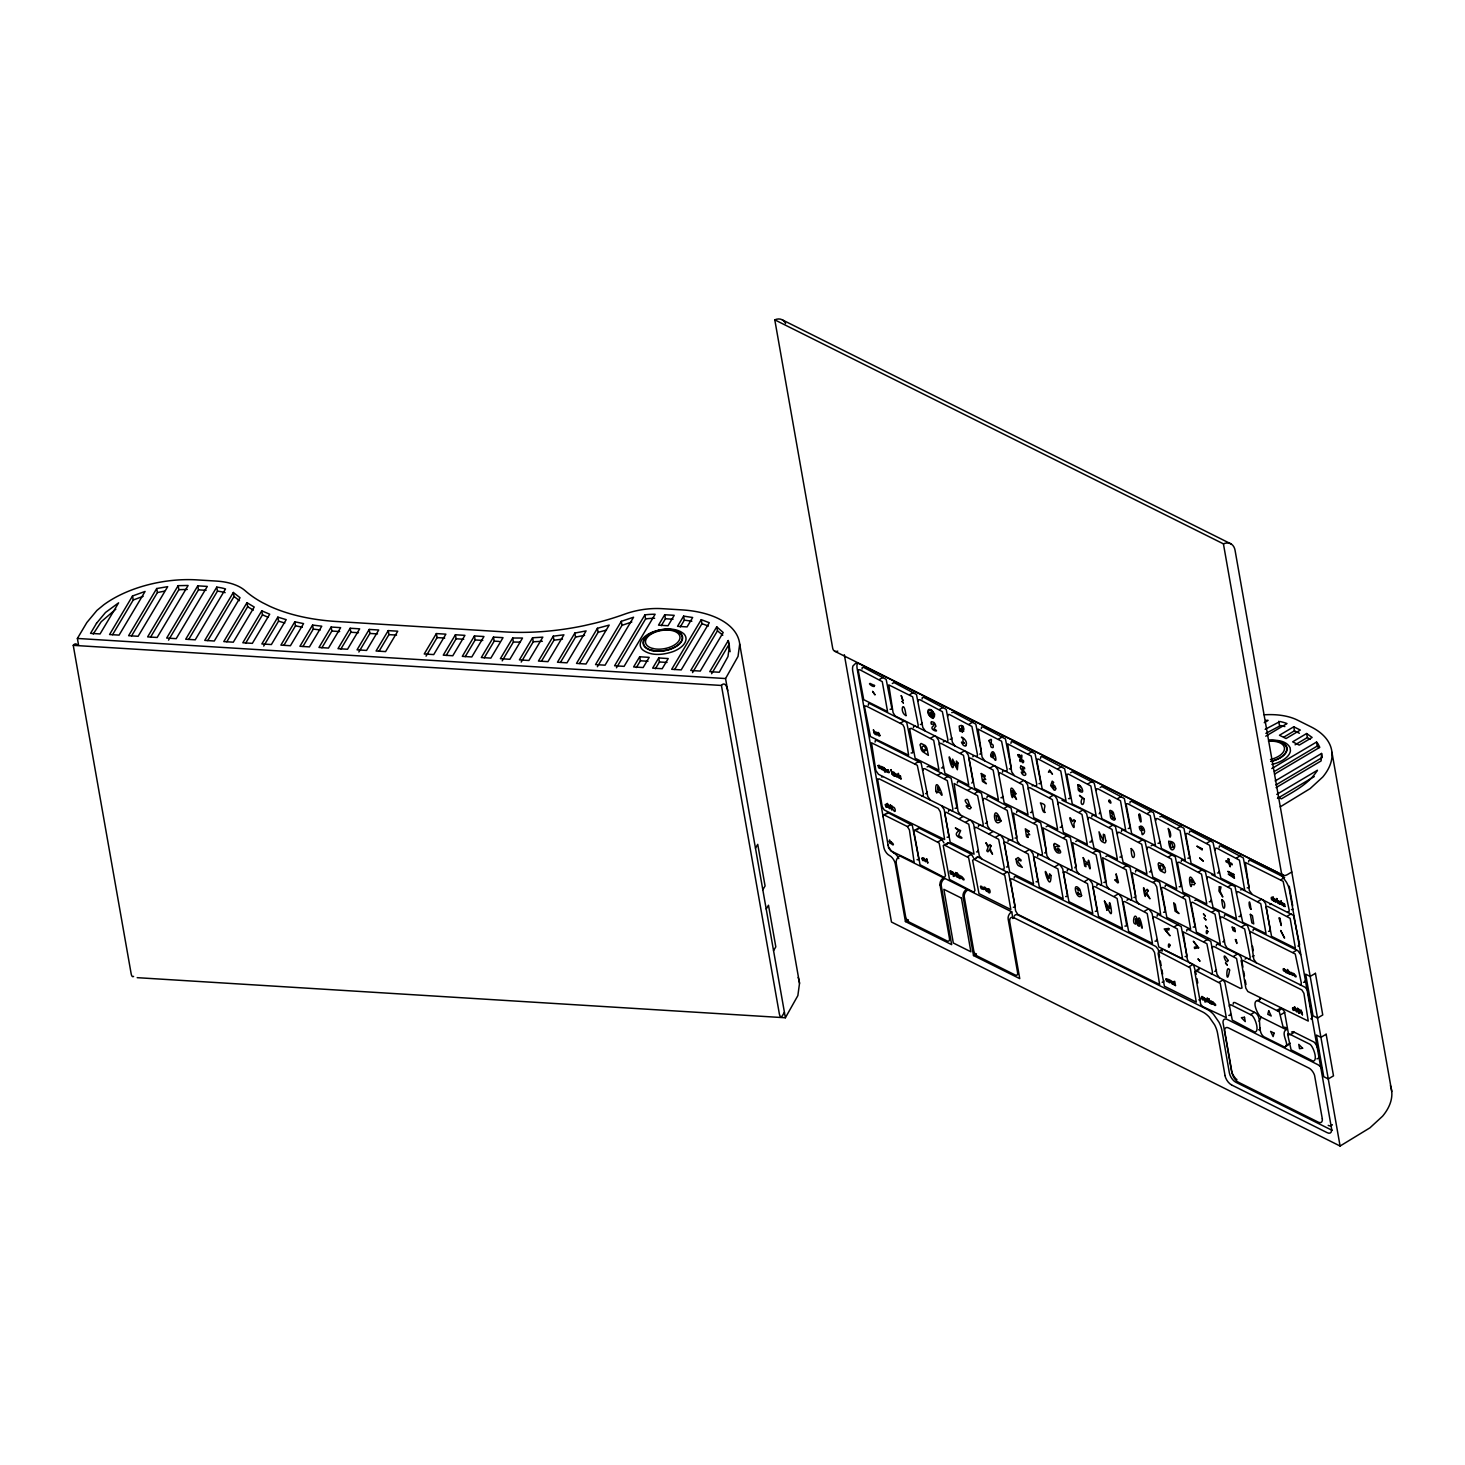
<?xml version="1.0" encoding="UTF-8"?>
<svg xmlns="http://www.w3.org/2000/svg" width="1465" height="1465" viewBox="0 0 1465 1465"><rect width="100%" height="100%" fill="white"/><g stroke="black" fill="none" stroke-linecap="round" stroke-linejoin="round"><path stroke-width="1.5" d="M729.442 645.717L727.977 656.558L719.278 672.252L709.756 671.666L728.252 640.553L730.119 651.705M78.579 645.186L77.389 638.447L86.856 622.533L96.928 610.429L103.832 604.752A87.46 46.221 -10 0 1 196.292 579.847L216.545 581.092A52.246 27.615 -10 0 1 233.173 584.15L235.535 585.029A52.246 27.615 -10 0 1 245.168 590.706A167.358 88.431 -10 0 0 262.51 602.664L269.359 606.089A167.358 88.431 -10 0 0 339.056 621.654L501.781 631.726A167.358 88.431 -10 0 0 584.389 625.592L594.68 623.229A167.358 88.431 -10 0 0 624.53 614.183A52.246 27.615 -10 0 1 640.022 610.044L643.227 609.513A52.246 27.615 -10 0 1 662.18 608.671L682.434 609.916A87.46 46.221 -10 0 1 739.697 644.087L738.03 656.412L725.56 678.551L785.386 1017.772L137.197 977.668M739.697 644.087L799.524 983.308L797.857 995.614L785.386 1017.772M892.295 683.514L894.016 682.562L916.486 694.502L922.822 727.446L925.422 731.181M886.838 813.771L888.01 812.635L912.329 825.418L918.665 858.087L918.372 859.68L916.998 859.699M943.204 741.986L944.925 741.034M972.815 756.782L973.529 755.647M976.477 857.996L977.649 856.86L1008.671 872.975L1015.007 905.645L1014.714 907.22L1013.341 907.256M1046.138 826.718L1047.86 825.766L1070.329 837.705L1075.896 866.035L1074.779 867.829M1070.549 772.733L1072.27 771.78L1094.227 783.061L1101.918 818.788L1125.761 830.71L1120.487 800.787L1098.018 788.848L1096.644 788.884L1096.351 790.459M1075.75 841.514L1077.471 840.544L1099.94 852.483L1105.507 880.813L1105.214 882.406L1103.841 882.424M1100.178 787.511L1101.881 786.558L1124.351 798.498L1129.918 826.828L1129.625 828.403L1128.27 828.439M1105.855 856.531L1107.558 855.578L1130.046 867.518L1135.595 895.847L1135.32 897.422L1133.947 897.459M1126.896 900.206L1128.599 899.254M1151.124 845.799L1152.827 844.847L1175.296 856.787L1180.863 885.116L1180.57 886.691L1179.215 886.728M1245.03 959.081L1246.733 958.128M1254.113 955.656L1252.41 956.608M935.641 726.237L933.992 728.764C942.251 733.544 926.869 729.771 933.773 725.596C934.359 721.384 930.843 726.841 931.044 722.556A3.443 1.703 59.3 0 1 931.557 721.641L933.846 722.373A3.168 1.557 59.3 0 1 934.981 723.802L935.457 724.882A3.168 1.557 59.3 0 1 935.714 726.384M261.759 610.832L242.824 642.769L252.346 643.355L269.707 614.201L261.759 610.832L262.473 614.842L245.754 643.025M711.624 673.735L728.947 644.563L728.252 640.553M93.229 634.015L101.195 621.746L115.808 609.165M132.528 595.98L109.564 634.528L119.086 635.114L145.09 591.439L132.528 595.98L133.242 599.991L112.567 634.693M156.7 588.527L128.609 635.7L138.131 636.286L167.688 586.659L156.7 588.527L157.414 592.538L131.649 635.792M178.144 585.67L147.635 636.89L157.158 637.476L188.124 585.469L178.144 585.67L178.858 589.681L150.602 637.11M197.775 585.835L166.68 638.062L176.203 638.648L207.298 586.421L197.775 585.835L198.489 589.846L168.53 640.132M216.747 587.135L185.707 639.234L195.23 639.82L225.518 588.948L224.438 588.619A41.807 22.085 -10 0 0 217.882 587.264L216.747 587.135L217.461 591.146L188.729 639.399M233.356 592.464L204.752 640.406L214.275 641.011L240.04 597.738L233.356 592.464L234.052 596.475L207.737 640.59M246.944 602.701L223.779 641.597L233.301 642.183L254.232 607.041L246.944 602.701L247.658 606.711L226.819 641.725M277.837 617.131L261.85 643.941L271.373 644.545L286.206 619.64L277.837 617.131L278.551 621.142L263.7 646.047M294.795 621.801L280.895 645.131L290.418 645.717L303.585 623.596L294.795 621.801L295.491 625.811L283.917 645.259M312.576 625.061L299.922 646.303L309.445 646.889L321.769 626.196L312.576 625.061L313.29 629.071L302.944 646.45M331.145 627.02L318.967 647.475L328.49 648.079L340.649 627.661L331.145 627.02L331.859 631.03L321.897 647.768M350.153 628.247L337.994 648.665L347.516 649.251L359.676 628.833L350.153 628.247L350.868 632.257L340.924 648.958M369.198 629.419L357.039 649.837L366.561 650.423L378.721 630.005L369.198 629.419L369.894 633.448L358.852 651.998M388.225 630.609L376.066 651.009L385.588 651.595L397.748 631.195L388.225 630.609L388.939 634.62L378.996 651.321M436.369 633.576L424.227 653.994L433.732 654.58L445.891 634.162L436.369 633.576L437.083 637.605L426.04 656.155M455.414 634.766L443.254 655.166L452.777 655.752L464.936 635.352L455.414 634.766L456.128 638.777L446.166 655.478M474.44 635.938L462.299 656.357L471.803 656.943L483.963 636.524L474.44 635.938L475.154 639.949L465.211 656.65M493.485 637.11L481.326 657.529L490.848 658.115L503.026 637.66L493.485 637.11L494.199 641.121L484.256 657.822M512.695 638.007L500.371 658.701L509.875 659.287L522.529 638.044L512.695 638.007L513.391 642.036L502.202 660.843M532.582 637.769L519.397 659.891L528.92 660.477L542.819 637.147L532.582 637.769L533.278 641.78L521.21 662.052M553.257 636.176L538.442 661.063L547.947 661.649L563.915 634.821L553.257 636.176L553.971 640.187L541.427 661.246M574.829 633.081L557.469 662.235L566.992 662.821L586.092 630.902L574.829 633.081L575.544 637.092L560.491 662.363M597.427 628.284L576.514 663.407L586.018 664.011L609.184 625.097L597.427 628.284L598.141 632.294L579.536 663.517M621.306 621.325L595.541 664.597L605.063 665.183L633.576 617.223L621.306 621.325L622.021 625.335L597.372 666.721M644.875 614.897L614.586 665.769L624.108 666.355L655.13 614.256L653.903 614.238A41.807 22.085 -10 0 0 646.266 614.714L644.875 614.897L645.589 618.908L616.454 667.82M639.674 656.778L633.613 666.941L643.135 667.546L649.196 657.364L639.674 656.778L640.388 660.788L636.341 667.582M664.725 614.732L658.518 625.152L668.022 625.738L674.23 615.318L664.725 614.732L665.421 618.743L661.283 625.683M658.719 657.95L652.658 668.132L662.18 668.718L668.223 658.554L658.719 657.95L659.415 661.979L655.386 668.754M683.624 616.124L677.544 626.324L687.067 626.91L692.67 617.497L683.624 616.124L684.338 620.135L680.273 626.928M701.259 619.658L671.684 669.304L681.207 669.89L709.298 622.717L701.259 619.658L701.955 623.687L674.669 669.505M716.733 626.819L690.729 670.476L700.252 671.08L723.197 632.514L716.733 626.819L717.447 630.829L692.56 672.6M755.482 848.162L757.735 844.353L765.078 885.959L762.807 889.768M766.213 909.051L768.484 905.242L775.809 946.848L773.557 950.657M784.416 1012.315L782.347 1015.776A6.354 2.234 -86.5 0 1 779.362 1013.926L721.439 685.455L73.25 645.351L131.172 973.822A6.354 2.234 -86.5 0 0 133.608 976.386M881.509 776.981L883.12 776.578M951.756 712.613L953.367 712.21L975.837 724.131L981.403 752.461L981.111 754.054L979.737 754.072M927.089 766.836L928.7 766.415L951.17 778.355L956.737 806.684L956.444 808.259L955.07 808.295M1032.147 785.826L1033.759 785.405M1159.859 816.738L1161.47 816.316L1183.94 828.256L1189.507 856.586L1189.214 858.16L1187.859 858.197M1181.541 859.9L1181.266 861.475M1194.799 900.352L1196.411 899.931L1218.88 911.871L1225.106 944.76L1227.139 948.13L1305.187 987.318L1307.604 990.322M1240.544 889.859L1242.155 889.438L1293.485 915.405L1299.565 944.376L1299.272 945.969L1297.917 945.987M1198.974 968.53L1198.681 970.123M1269.917 904.528L1271.528 904.106M1293.046 909.197L1291.434 909.619M1291.507 1032.056L1293.119 1031.635L1313.958 1042.036C1317.676 1044.875 1321.906 1058.719 1316.907 1058.847M987.392 889.31C989.846 886.105 991.787 896.232 987.813 891.764A2.051 1.007 59.3 0 1 987.337 890.72L987.209 890.024M1233.182 1004.148L1233.475 1002.573L1234.849 1002.536L1255.67 1012.938C1262.793 1018.468 1256.622 1031.159 1263.746 1036.671L1284.585 1047.072C1291.013 1045.955 1279.732 1033.429 1286.197 1029.657L1285.831 1027.569L1283.084 1027.002L1279.348 1011.857L1257.391 1000.558C1251.293 1001.474 1258.27 1015.831 1261.109 1017.131L1259.094 1021.306M1274.385 898.924C1277.205 899.125 1276.656 903.246 1275.575 902.165A1.959 0.971 59.3 0 1 1274.312 900.334L1274.184 899.62M879.403 679.504L883.267 677.196M909.728 694.648L913.592 692.341M900.444 723.142L904.308 720.853M939.468 709.481L943.332 707.192M930.806 738.104L934.67 735.815M969.024 724.296L972.943 721.97M914.911 763.759L918.775 761.47M960.582 753.138L964.501 750.812M937.765 775.168L941.629 772.879M998.691 739.056L1002.554 736.767M944.412 778.483L948.276 776.194M883.01 816.738L883.303 815.144L888.01 812.635M990.248 767.898L994.112 765.609M1028.302 753.852L1032.184 751.545M968.072 790.148L971.936 787.859M884.128 814.943L907.384 826.535L911.248 824.246M974.719 793.481L978.583 791.173M914.819 830.252L939.157 843.034L945.474 875.704L944.357 877.498L920.038 864.735L913.757 830.856L918.702 827.963L941.94 839.573L943.973 842.943M959.227 818.77L963.091 816.481M1019.86 782.695L1023.742 780.387M965.875 822.085L969.738 819.796M1057.876 768.814L1061.759 766.525M938.076 841.862L941.94 839.573M1004.331 808.259L1008.213 805.97M944.321 844.994L968.64 857.757L974.976 890.445L973.859 892.24L949.521 879.458L943.24 845.58L948.185 842.686L971.442 854.296L973.474 857.666M1049.471 797.473L1053.353 795.184M989.113 833.841L992.977 831.534M995.76 837.156L999.624 834.867M1087.982 783.848L1091.846 781.559M967.578 856.586L971.442 854.296M1033.942 823.055L1037.824 820.748M973.785 859.149L1004.789 875.264L1010.832 909.527L978.986 893.613L972.614 860.285L977.649 856.86M1079.101 812.269L1082.965 809.962L1086.627 813.606L1094.025 848.089L1117.355 859.351L1112.082 829.446L1089.612 817.507L1088.239 817.543L1087.946 819.118M1231.534 1084.924L1327.162 1132.665A8.442 4.157 59.3 0 0 1331.539 1128.508L1289.292 889.163A15.492 7.636 59.3 0 0 1286.49 882.296L1283.194 877.535A16.609 8.186 59.3 0 0 1276.748 872.151L860.065 664.103A14.87 7.325 59.3 0 0 855.652 663.334L852.978 665.934A13.771 6.794 59.3 0 0 852.758 671.208L883.871 847.612A7.142 3.516 59.3 0 0 889.53 855.56A7.142 3.516 59.3 0 1 895.243 863.636L905.425 921.54L908.355 919.8M1025.372 851.934L1029.254 849.645M1117.594 798.626L1121.457 796.337M1063.572 837.833L1067.436 835.544M1003.726 874.092L1007.59 871.803M1264.24 722.666L1268.104 720.359L1265.595 720.395M1265.156 729.35L1279.934 721.513A41.807 22.085 -10 0 1 1286.105 723.234L1287.003 723.582L1265.76 736.181M1265.87 733.361L1280.63 725.541A41.807 22.085 -10 0 1 1284.842 726.585M1109.188 827.285L1113.052 824.996M1055.001 866.731L1058.865 864.442M1147.333 813.478L1151.197 811.189M1293.76 726.787L1279.458 735.247L1286.05 738.543L1300.334 730.064L1293.76 726.787L1294.456 730.797L1299.4 733.269M1283.743 737.151L1294.456 730.797M1093.183 852.63L1097.047 850.323M1306.633 733.525L1292.643 741.839L1299.217 745.117L1312.146 737.463L1306.633 733.525L1307.348 737.554L1310.259 739.294M1295.097 744.806L1307.348 737.554M1138.799 842.082L1142.682 839.775M1271.803 768.557L1316.559 742.041L1318.042 743.872L1319.782 747.333L1274.66 774.069M1084.613 881.509L1088.477 879.22M1177.182 828.384L1181.046 826.095M1274.458 771.414L1317.273 746.051L1316.559 742.041M944.833 878.414L966.699 889.328A5.53 3.827 -63.5 0 0 963.054 896.507L973.511 955.546L976.441 953.807M1123.27 867.646L1127.153 865.357M1275.173 780.955L1321.558 753.468L1321.119 760.921L1276.07 787.621M1275.869 784.965L1322.254 757.478L1321.558 753.468M1168.539 856.915L1172.403 854.626M1276.748 794.396L1317.456 770.242C1309.142 783.683 1294.547 791.045 1281.399 798.846L1278.103 797.198M1277.462 798.425L1314.288 776.56M1114.224 896.305L1118.088 894.016M1206.794 843.181L1210.676 840.873M1152.9 882.443L1156.764 880.135M1280.282 806.83L1310.131 788.61L1322.767 776.999A87.46 46.221 -10 0 0 1311.486 727.098L1297.459 720.102A52.246 27.615 -10 0 0 1282.461 715.543L1279.586 715.14A52.246 27.615 -10 0 0 1264.149 714.81M1198.626 871.95L1202.509 869.661M1144.312 911.322L1148.194 909.033M1236.533 858.014L1240.397 855.725M1182.511 897.221L1186.375 894.932M1228.256 886.728L1232.12 884.439M1174.399 926.759L1178.318 924.433M1212.123 912.017L1215.987 909.71M1291.782 872.005L1287.021 874.825A6.354 4.395 -63.5 0 1 1281.326 872.316L1223.422 543.863L774.784 319.846L832.706 648.317A6.354 4.395 -63.5 0 0 837.76 651.138M1159.236 951.756L1190.258 967.871L1196.301 1002.115L1164.437 986.22L1158.119 953.532C1157.973 951.06 1164.492 947.196 1161.983 951.243M1280.758 879.806L1284.64 877.517L1250.249 860.34L1248.876 860.376L1248.583 861.951M1257.867 901.524L1261.731 899.217M1204.01 941.537L1207.929 939.212M1241.734 926.796L1245.616 924.507M1189.177 966.699L1193.041 964.391L1165.115 950.455M1195.934 970.617L1220.253 983.4L1226.297 1017.644L1202.783 1006.62L1200.714 1004.367L1194.762 971.753L1199.341 968.328M1287.241 916.193L1291.104 913.885M1233.64 956.334L1237.54 954.008M1219.191 982.228L1223.055 979.92L1224.905 982.575L1232.285 1020.098L1254.773 1032.038C1259.754 1031.909 1255.523 1018.083 1251.806 1015.245L1230.966 1004.844L1229.593 1004.862L1229.318 1006.455M1292.862 952.47L1296.745 950.181M1257.391 1000.558C1262.043 999.661 1260.394 996.072 1259.589 999.881M1250.561 1014.622L1254.425 1012.315M1276.967 1010.337L1280.831 1008.048M1278.213 1010.96L1282.095 1008.671L1284.494 1011.674L1288.742 1035.407M1280.813 1014.696L1284.695 1012.407M1290.5 1034.565L1294.364 1032.257M1286.252 1045.461L1290.116 1043.172M1284.585 1047.072L1288.449 1044.783M844.334 654.708L891.471 922.034L1340.09 1146.033L1369.94 1127.83L1382.575 1116.202A87.46 46.221 -10 0 0 1390.413 1085.638M1062.015 800.22L1081.005 808.991M133.242 599.991L143.149 596.328M631.836 621.984L622.021 625.335M598.141 632.294L606.437 630.096M157.414 592.538L164.373 591.182M584.59 635.352L575.544 637.092M645.589 618.908L646.962 618.743A41.807 22.085 -10 0 1 654.617 618.267M553.971 640.187L562.505 639.106M533.278 641.78L542.38 641.267M178.858 589.681L187.264 589.443M971.844 783.097L972.961 781.303L968.347 755.189L965.746 751.435M1099.189 813.844L1100.307 812.049M918.702 827.963L917.566 829.758M948.185 842.686L947.068 844.481M1181.907 859.699L1205.402 871.803L1213.093 907.549L1236.423 918.793L1231.149 888.889L1208.662 876.949L1207.288 876.986L1206.995 878.561M1211.537 874.495L1235.013 886.6L1242.705 922.327L1266.035 933.59L1260.761 903.685L1238.273 891.745L1236.918 891.764L1236.625 893.357M1269.258 740.264C1276.564 739.935 1286.178 740.393 1290.097 747.663L1290.445 750.849A23.165 12.251 -10 0 1 1271.895 764.437M513.391 642.036L520.386 642.128M198.489 589.846L206.107 590.322M665.421 618.743L673.039 619.219M339.66 631.562L331.859 631.03M350.868 632.257L358.486 632.733M369.894 633.448L377.512 633.906M388.939 634.62L396.557 635.096M437.083 637.605L444.701 638.062M456.128 638.777L463.727 639.253M475.154 639.949L482.772 640.425M494.199 641.121L499.254 641.45M640.388 660.788L647.988 661.264M659.415 661.979L667.033 662.436M77.389 638.447L725.56 678.551M684.338 620.135L691.865 621.215M320.267 629.968L313.29 629.071M217.461 591.146L218.596 591.274A41.807 22.085 -10 0 1 225.152 592.647M302.321 627.221L295.491 625.811M701.955 623.687L708.382 626.031M278.551 621.142L284.814 623.028M890.061 709.298L891.434 709.261L891.727 707.687L886.16 679.357L863.672 667.417L862.317 667.454L862.024 669.029M920.386 724.443L921.76 724.406L922.053 722.831M915.094 726.036L913.721 726.072L913.428 727.647M916.522 726.732L917.896 726.713L918.189 725.138L912.622 696.791L888.779 684.888L893.082 712.594L895.115 715.964L1055.166 796.173L1057.199 799.542L1063.407 832.431L1087.268 844.334L1081.994 814.412L1059.506 802.49L1058.133 802.509L1057.858 804.084M950.126 739.294L951.499 739.257L951.792 737.682M946.262 741.583L947.635 741.546L947.928 739.971L942.361 711.642L919.874 699.702L918.5 699.739L918.225 701.314M975.837 756.398L977.192 756.361L977.485 754.786L971.918 726.457L949.448 714.517L948.075 714.554L947.782 716.129M1009.367 768.869L1010.722 768.832L1011.015 767.257L1005.448 738.928L982.978 726.988L981.605 727.025L981.312 728.599M1004.148 770.608L1002.774 770.645L1002.481 772.22M1005.484 771.158L1006.858 771.121L1007.151 769.546L1001.584 741.217L978.107 729.112L982.063 757.02L984.663 760.756M1038.978 783.647L1040.351 783.629L1040.644 782.035L1035.077 753.706L1012.59 741.766L1011.216 741.803L1010.942 743.378M1035.114 785.954L1036.469 785.918L1036.762 784.343L1031.195 756.013L1007.719 743.89L1011.674 771.799L1014.274 775.553M1068.553 798.626L1069.926 798.59L1070.219 797.015L1064.652 768.686L1042.164 756.746L1040.809 756.782L1040.516 758.357M911.12 752.955L912.475 752.918L912.768 751.344L906.688 722.373L869.917 703.676L868.544 703.713L868.269 705.288M941.482 767.916L942.837 767.88L943.13 766.305M1157.991 843.291L1159.364 843.254L1159.657 841.679M1000.925 797.711L1002.28 797.674L1002.573 796.099M1217.47 872.975L1218.843 872.957L1219.136 871.364M1030.536 812.489L1031.909 812.471L1032.184 810.878M1247.209 887.827L1248.565 887.79L1248.858 886.215L1243.291 857.886L1220.821 845.946L1219.448 845.983L1219.155 847.557M1060.147 827.285L1061.521 827.249L1061.814 825.674M1089.759 842.064L1091.132 842.027L1091.425 840.452M1287.57 911.908L1288.925 911.871L1289.218 910.296L1283.139 881.326L1245.378 862.464L1249.315 890.372L1251.916 894.108M1119.864 857.098L1121.219 857.062L1121.512 855.487M925.587 793.572L926.942 793.536L927.235 791.961M1149.476 871.876L1150.849 871.84L1151.124 870.265M921.705 795.861L923.078 795.825L923.371 794.25L917.291 765.279L871.51 742.792L875.832 770.517L878.432 774.253L1160.683 914.709L1156.746 886.801L1154.713 883.432L1131.932 872.682L1136.254 900.389L1138.854 904.143M950.162 810.017L948.789 810.053L948.496 811.628M951.206 810.585L952.58 810.548L952.873 808.973L947.306 780.644L924.818 768.704L923.463 768.74L923.17 770.315M985.396 823.275L986.751 823.257L987.044 821.664M1209.303 901.744L1210.676 901.726L1210.969 900.133M980.048 825.088L978.675 825.106L978.382 826.7M981.513 825.582L982.887 825.546L983.18 823.971L977.613 795.642L954.136 783.519L958.073 811.427L960.692 815.181M1015.007 838.072L1016.38 838.035L1016.655 836.46L1011.106 808.131L988.619 796.191L987.245 796.228L986.952 797.802M1238.914 916.541L1240.287 916.504L1240.58 914.929M1009.66 839.866L1008.286 839.903L1008.012 841.478M1011.125 840.361L1012.498 840.324L1012.791 838.749L1007.224 810.42L984.755 798.48L983.381 798.517L983.088 800.091M1044.618 852.85L1045.992 852.831L1046.285 851.238L1040.718 822.909L1018.23 810.969L1016.875 811.006L1016.582 812.581M1268.525 931.319L1269.899 931.301L1270.192 929.707L1265.577 903.594L1262.976 899.84M1039.271 854.663L1037.916 854.681L1037.623 856.274M1040.754 855.157L1042.109 855.12L1042.402 853.546L1036.835 825.216L1013.359 813.093L1017.314 841.002L1019.915 844.756M1068.901 869.441L1067.527 869.478L1067.234 871.052M1070.366 869.935L1071.739 869.899L1072.032 868.324L1066.465 839.994L1042.97 827.89L1046.926 855.798L1049.526 859.534M1098.512 884.237L1097.139 884.256L1096.846 885.849M1099.977 884.732L1101.35 884.695L1101.643 883.12L1096.076 854.791L1072.6 842.668L1076.537 870.576L1079.156 874.33M1130.064 899.748L1131.438 899.711L1131.731 898.137L1126.164 869.807L1102.687 857.703L1106.643 885.611L1109.243 889.347M947.104 837.229L948.478 837.211L948.771 835.618L944.156 809.504L941.555 805.75M1163.558 912.237L1164.931 912.219L1165.224 910.626L1159.657 882.296L1137.17 870.356L1135.814 870.393L1135.522 871.968M976.551 851.898L977.906 851.861L978.199 850.286M1193.169 927.034L1194.543 926.997L1194.836 925.422L1189.269 897.093L1166.799 885.153L1165.426 885.19L1165.133 886.764M1006.437 866.969L1007.792 866.932L1008.085 865.357L1003.488 839.225L1000.888 835.49M1222.799 941.812L1224.154 941.794L1224.447 940.2M1002.554 869.258L1003.928 869.221L1004.221 867.646L998.654 839.317L976.184 827.377L974.811 827.414L974.518 828.989M1036.048 881.747L1037.421 881.71L1037.714 880.135L1033.1 854.003L1030.499 850.268M1248.528 958.897L1249.901 958.861L1250.194 957.286L1244.627 928.957L1222.158 917.017L1220.784 917.053L1220.492 918.628M1065.659 896.543L1067.033 896.507L1067.326 894.932L1062.711 868.8L1060.111 865.064M1303.539 982.283L1304.912 982.246L1305.205 980.671M1095.271 911.322L1096.644 911.285L1096.937 909.71L1092.322 883.578L1089.722 879.842M1299.675 984.572L1301.03 984.535L1301.323 982.96L1295.243 953.99L1249.828 931.301L1253.784 959.227L1256.384 962.963M1124.9 926.1L1126.255 926.081L1126.548 924.507L1121.952 898.375L1119.352 894.639M1154.988 941.134L1156.361 941.098L1156.654 939.523M1185.112 956.535L1186.485 956.499L1186.778 954.924L1181.211 926.594L1158.723 914.654L1157.368 914.691L1157.075 916.266M1214.723 971.313L1216.097 971.295L1216.389 969.702M1210.823 973.639L1212.178 973.602L1212.471 972.027L1206.904 943.698L1183.061 931.795L1187.382 959.502L1188.848 962.34L1240.434 988.417L1242.045 988.014L1236.533 958.476L1214.046 946.555L1212.672 946.573L1212.379 948.166M1310.736 1018.798L1312.109 1018.761L1312.402 1017.186M1162.13 982.264L1163.503 982.228L1163.796 980.653M1198.791 999.863L1200.165 999.826L1200.458 998.251M1228.805 1015.392L1230.179 1015.355L1230.472 1013.78M1258.636 1029.749L1260.01 1029.712L1260.303 1028.137M262.473 614.842L268.315 617.333M782.273 319.846L1230.911 543.845M834.757 651.247L1283.395 875.264M1261.109 1017.131L1286.197 1029.657M1014.018 917.768L1202.802 1012.022A19.118 9.431 59.3 0 1 1209.211 1017.076L1214.613 1024.822A17.708 8.735 59.3 0 1 1217.562 1033.21L1225.033 1075.566M1331.557 1130.064L1235.947 1082.305A8.131 4.01 59.3 0 1 1229.373 1072.929L1221.957 1030.609A17.708 8.735 59.3 0 0 1219.008 1022.222L1213.606 1014.458A19.118 9.431 59.3 0 0 1207.215 1009.422L1018.413 915.167A8.369 4.12 59.3 0 0 1014.256 916.211M905.425 921.54L951.646 944.632L941.244 885.574A5.53 3.827 -63.5 0 1 944.833 878.469M973.511 955.546L1019.75 978.62L1009.751 921.906A8.369 4.12 59.3 0 1 1014.036 917.841M253.317 610.118L247.658 606.711M717.447 630.829L722.813 635.187M893.998 772.458L893.394 772.165A2.051 1.007 59.3 0 0 892.771 772.293L893.247 774.985M894.053 775.846L894.639 776.157A2.033 1.007 59.3 0 0 895.28 776.01L894.804 773.3M1202.692 996.804L1202.142 996.53A1.868 0.934 59.3 0 0 1201.575 996.658L1201.996 999.13A1.868 0.916 59.3 0 0 1202.747 999.917L1203.974 999.881L1203.424 997.592M951.078 871.162L950.529 870.906A1.868 0.934 59.3 0 0 949.943 871.016L950.382 873.506A1.868 0.916 59.3 0 0 951.133 874.294L952.36 874.257L951.811 871.95M923.737 859.222C918.976 854.663 925.093 864.973 922.401 858.508C924.836 855.578 925.404 864.387 923.774 859.222M889.292 841.569C889.2 835.691 891.8 848.235 889.328 841.588M1024.987 781.01L1027.588 784.746L1033.796 817.635L1057.638 829.538L1052.364 799.634L1029.895 787.694L1028.522 787.731L1028.229 789.305M995.358 766.232L997.976 769.967L1004.184 802.857L1028.027 814.76L1022.753 784.837L1000.284 772.916L998.91 772.934L998.617 774.527M954.997 745.996L952.397 742.261L946.225 709.353L923.756 697.413L922.382 697.45L922.089 699.025M935.934 736.437L938.534 740.173L944.907 773.3L968.75 785.203L963.476 755.299L941.006 743.359L939.633 743.396L939.34 744.971M1149.439 909.655L1152.039 913.391L1158.723 946.921L1182.566 958.824L1177.292 928.92L1154.823 916.98L1153.449 916.998L1153.156 918.592M990.303 829.959L987.703 826.223L981.477 793.334L959.007 781.413L957.634 781.431L957.341 783.006M1219.594 978.016L1216.994 974.28L1210.823 941.372L1188.353 929.433L1186.98 929.469L1186.687 931.044M970.984 820.418L973.602 824.154L979.316 855.835L981.733 858.856M930.367 800.183L927.766 796.447L921.155 762.972L876.748 740.484L875.374 740.503L875.081 742.077M234.052 596.475L239.473 600.705M907.384 826.535L909.417 829.923L914.142 862.171L890.995 850.945L888.577 847.924L857.153 668.589A13.771 6.794 59.3 0 1 857.373 663.334M1163.192 864.735L1159.071 862.684A5.219 2.582 59.3 0 0 1158.174 864.167L1158.87 868.086A5.182 2.564 59.3 0 0 1160.5 870.833L1164.62 872.884A5.201 2.564 59.3 0 0 1165.517 871.4L1164.822 867.5M1317.273 746.051L1318.756 747.882M1193.609 964.922L1196.227 974.298M1322.126 1068.864L1321.448 1067.93A8.772 4.322 59.3 0 0 1317.603 1064.542L1227.524 1019.567A8.863 4.377 59.3 0 0 1224.227 1019.384L1223.788 1019.768A8.351 4.12 59.3 0 0 1223 1022.497L1231.314 1070.054A8.698 4.285 59.3 0 0 1233.915 1076.244M1300.59 954.539L1297.99 950.803L1254.699 929.195L1253.344 929.213L1253.051 930.806M1322.291 1118.784L1314.599 1075.511A7.362 3.626 59.3 0 0 1312.86 1071.867A7.765 3.827 59.3 0 0 1308.849 1068.04L1228.659 1027.991A7.691 3.791 59.3 0 0 1224.612 1030.573L1232.047 1072.929A7.984 3.937 59.3 0 0 1238.456 1082.25L1318.28 1122.153A7.765 3.827 59.3 0 0 1322.346 1118.802M1331.941 752.296L1391.75 1091.517M1278.725 721.293L1279.439 725.322M1340.09 1146.033L1235.05 550.254A14.522 10.035 -63.5 0 0 1223.422 543.863M1289.255 886.233L1292.716 905.828M1308.172 993.233L1312.017 1015.007M1250.231 933.223L1247.429 925.495L1226.022 914.728L1224.648 914.764L1224.355 916.339M1252.538 946.28L1253.307 950.639M1242.943 967.083L1241.203 957.634L1239.353 954.997L1217.964 944.229L1216.591 944.266L1216.298 945.841M1243.693 971.423L1244.463 975.782M1245.232 980.14L1246.001 984.498M1196.997 978.657L1197.766 983.015M1159.566 956.718L1158.229 949.448L1155.812 946.445L1015.794 876.546L1014.439 876.564L1014.146 878.139M1160.335 961.058L1161.104 965.417M1161.873 969.775L1162.642 974.133M1012.919 918.537L1011.729 911.816L967.889 889.933A5.53 3.827 -63.5 0 0 964.245 897.111M1017.589 972.522L1008.14 918.976A5.53 3.827 -63.5 0 1 1011.747 911.871M964.3 897.074L973.731 950.639A4.706 2.326 59.3 0 0 977.521 956.151L1015.117 974.957A4.835 2.381 59.3 0 0 1017.626 972.54M940.054 884.97L949.485 938.534A4.743 2.344 59.3 0 1 947.068 940.933L909.545 922.236A4.871 2.399 59.3 0 1 905.608 916.632L896.195 863.086M1215.291 849.846L1215.584 848.272L1216.957 848.235L1239.427 860.175L1244.701 890.097L1220.858 878.176L1213.038 842.393L1191.082 831.094L1189.708 831.131L1189.434 832.706M1155.94 820.217L1156.233 818.642L1157.606 818.605L1180.076 830.545L1185.35 860.449L1161.507 848.546L1153.578 812.709L1131.621 801.41L1130.248 801.447L1129.955 803.021M1147.296 848.748L1147.589 847.173L1148.963 847.136L1171.432 859.076L1176.706 888.98L1152.863 877.077L1145.044 841.295L1123.087 829.996L1121.714 830.032L1121.421 831.607M1117.557 833.896L1117.85 832.321L1119.223 832.303L1141.693 844.225L1146.967 874.147L1123.124 862.244L1115.433 826.498L1093.476 815.218L1092.103 815.236L1091.81 816.829M798.15 977.448A87.46 46.221 -10 0 1 799.524 983.308M721.439 685.455A14.522 5.109 -86.5 0 1 727.684 690.564M73.25 645.351A14.522 5.109 -86.5 0 1 77.462 644.985M1231.534 1084.851A8.131 4.01 59.3 0 1 1224.978 1075.548M1332.271 1130.302A8.442 4.157 59.3 0 1 1331.557 1129.991M1328.206 1125.358A8.991 4.432 59.3 0 0 1331.52 1125.578L1331.96 1125.193A8.442 4.157 59.3 0 0 1332.326 1124.68M893.925 852.941A7.142 3.516 59.3 0 1 889.035 847.393M888.413 845.781A7.142 3.516 59.3 0 1 888.211 844.994M893.943 853.069A7.142 3.516 59.3 0 1 898.832 858.618M1236.936 1079.559A9.248 4.56 59.3 0 1 1236.149 1078.863M1235.361 1078.075A9.248 4.56 59.3 0 1 1234.61 1077.196M1268.782 740.594A19.997 10.566 -10 0 1 1287.076 748.322A19.997 10.566 -10 0 1 1271.052 761.452M1268.745 740.796A19.594 10.365 -10 0 1 1286.691 748.377A19.594 10.365 -10 0 1 1270.979 761.251M939.999 884.988A5.53 3.827 -63.5 0 1 943.643 877.883L899.803 855.926A5.53 3.827 -63.5 0 0 896.159 863.105M1268.47 741.272A17.433 9.211 -10 0 1 1284.439 748.011A17.433 9.211 -10 0 1 1270.448 759.474M1274.22 899.766A1.959 0.971 59.3 0 1 1274.403 899.071M893.851 772.385A2.051 1.007 59.3 0 1 894.676 773.245M894.199 775.919A2.033 1.007 59.3 0 1 893.394 775.077M1202.619 997.042A1.868 0.916 59.3 0 1 1203.369 997.83M987.227 890.152A2.051 1.007 59.3 0 1 987.41 889.438M951.005 871.4A1.868 0.916 59.3 0 1 951.756 872.188M1162.88 864.588A5.219 2.582 59.3 0 1 1164.528 867.335M774.784 319.846A14.522 10.035 -63.5 0 1 785.588 323.545M1219.301 886.764L1218.935 891.013L1222.799 897.001L1220.107 891.086L1221.023 886.948L1219.301 886.764M1250.982 909.326C1247.96 907.146 1249.114 893.851 1250.982 909.326M955.455 828L958.879 830.93C949.54 836.625 969.445 841.258 958.55 835.526L960.637 830.6L955.455 828M1138.928 814.687L1138.983 816.316A12.159 5.988 59.3 0 0 1139.605 819.228C1142.663 828.879 1140.191 809.834 1138.928 814.687M1116.77 879.989L1114.7 879.842L1117.703 882.864A2.564 1.264 59.3 0 0 1118.436 882.333L1116.129 873.818L1116.77 879.989M1250.341 914.361L1251.842 922.877L1253.729 923.902L1252.41 915.662L1250.341 914.361M1135.833 923.737C1130.962 925.587 1135.137 905.773 1138.213 923.737C1138.159 903.685 1146.271 943.973 1139.495 920.807L1139.257 926.319L1137.719 925.386L1135.467 918.793L1135.833 923.737M1020.867 766.048C1018.193 769.455 1026.764 772.348 1022.9 772.934C1019.2 769.143 1022.826 777.146 1025.39 775.113A3.681 1.813 59.3 0 0 1025.793 773.776L1022.46 768.96L1022.387 767.953L1024.676 768.887L1024.438 767.532L1020.867 766.048M1105.8 840.818L1105.672 842.155A4.047 1.996 59.3 0 1 1104.573 842.906L1101.955 841.606A4.029 1.996 59.3 0 1 1100.361 839.5L1099.006 831.79L1103.292 840.672L1103.365 834.226L1104.61 834.849L1105.8 840.818M926.521 860.211C925.862 865.082 923.994 857.062 926.521 860.211M1284.567 969.354C1283.963 974.5 1281.765 966.168 1284.567 969.354M1293.265 973.694C1292.679 978.84 1290.464 970.508 1293.265 973.694M886.655 806.592C882.296 802.875 888.962 804.963 885.959 804.926C890.427 809.193 883.395 806.025 886.453 806.684M888.486 772.037C884.054 768.228 890.848 770.37 887.79 770.334C892.35 774.71 885.153 771.451 888.284 772.128M1293.87 1009.916C1289.841 1006.492 1295.756 1008.085 1293.339 1008.158C1297.184 1012.297 1290.921 1009.458 1293.668 1010.008M991.073 845.854L989.974 848.381L992.519 854.223L989.296 849.608L987.941 851.824L986.769 850.872L988.051 847.448L985.872 842.686L988.728 846.239L989.992 844.536L991.073 845.854M1075.164 820.894L1073.827 823.916C1076.171 837.467 1064.817 807.38 1072.673 821.59L1073.882 819.613L1075.164 820.894M932.875 712.979C933.315 721.348 935.549 709.408 929.726 710.25A4.871 2.399 59.3 0 0 928.902 710.653A4.322 2.124 59.3 0 0 928.517 712.356L928.755 713.565A3.406 1.685 59.3 0 0 929.781 715.598C937.856 719.846 930.476 719.278 928.096 713.437A5.439 2.674 59.3 0 1 927.803 711.056L928.389 709.774A5.659 2.802 59.3 0 1 929.286 709.39L930.074 709.481A7.581 3.736 59.3 0 1 931.63 710.195L934.633 714.096L934.322 717.026A3.113 1.538 59.3 0 1 933.187 716.953C929.579 716.696 928.535 709.463 932.875 712.979M1001.034 820.949C992.299 830.527 992.318 798.736 1001.034 820.949M1227.963 960.289L1227.871 961.04A3.131 1.538 59.3 0 1 1227.267 961.626C1224.813 962.505 1221.462 949.503 1227.963 960.289M932.033 713.785C931.429 718.802 929.341 709.664 932.033 713.785M957.982 763.045L957.359 769.748L953.642 762.148C953.605 781.742 944.614 740.521 952.213 764.822L952.598 759.108L956.425 766.928L956.444 761.049L957.982 763.045M1291.471 974.426L1289.658 974.152L1288.98 971.295L1290.555 974.097L1290.885 972.156L1291.471 974.426M920.258 744.934L920.954 748.835A5.182 2.564 59.3 0 0 922.584 751.582L928.389 755.372L926.906 748.249A5.237 2.582 59.3 0 0 925.257 745.502L921.155 743.451A5.219 2.582 59.3 0 0 920.258 744.934M1053.756 844.847L1054.434 848.711A5.256 2.582 59.3 0 0 1055.423 850.579A4.835 2.381 59.3 0 0 1057.382 852.703C1066.209 855.285 1053.72 842.613 1058.975 851.092A1.978 0.971 59.3 0 1 1058.463 851.421C1047.475 841.551 1068.479 850.652 1054.653 843.401A4.963 2.454 59.3 0 0 1053.756 844.847M1015.886 793.829L1014.549 794.946L1016.527 799.451L1012.809 794.25C1013.359 807.526 1006.199 775.791 1015.886 793.829M874.843 732.225C876.656 739.074 878.615 730.669 874.843 732.225M1148.359 890.647L1146.747 892.899L1149.97 898.814L1145.392 892.991C1146.124 905.773 1141.07 877.901 1145.136 891.544L1147.095 889.292L1148.359 890.647M1016.014 859.039L1016.673 862.867A5.091 2.509 59.3 0 0 1018.285 865.577L1022.35 867.39L1017.882 861.75L1018.193 859.772L1020.904 860.981L1021.087 860.047L1018.065 857.556L1016.014 859.039M1194.854 883.413L1194.195 884.86L1191.686 884.018C1191.063 895.28 1185.643 864.478 1194.854 883.413M878.139 765.536L878.396 767.037A2.033 1.007 59.3 0 0 879.037 768.1C880.941 770.077 880.245 763.906 878.139 765.536M895.646 774.271L895.921 775.791A2.033 1.007 59.3 0 0 896.562 776.853C898.521 778.794 897.752 772.678 895.646 774.271M961.168 878.084L959.85 878.634A1.868 0.916 59.3 0 1 959.117 877.846L958.678 875.374A1.868 0.934 59.3 0 1 959.264 875.246L959.795 875.521A1.85 0.916 59.3 0 1 960.546 876.308L961.168 878.084M980.561 886.398L980.799 887.79A1.886 0.934 59.3 0 0 981.385 888.779C983.143 890.537 982.63 885.006 980.561 886.398M1166.012 979.005L1166.25 980.396A1.886 0.934 59.3 0 0 1166.854 981.385C1168.649 983.253 1167.953 977.485 1166.012 979.005M1212.782 1003.708L1211.463 1004.276A1.868 0.916 59.3 0 1 1210.731 1003.488L1210.291 1001.016A1.868 0.934 59.3 0 1 1210.877 1000.888L1211.409 1001.163A1.85 0.916 59.3 0 1 1212.159 1001.932L1212.782 1003.708M879.989 735.613C876.162 737.133 877.407 727.739 879.989 735.613M988.875 740.612C992.006 745.795 989.553 747.351 992.647 747.663A2.875 1.428 59.3 0 0 993.252 747.187L993.233 745.703A2.088 1.026 59.3 0 0 992.721 744.623C988.948 743.762 994.149 736.529 988.875 740.612M935.805 791.082L936.794 793.041L937.508 791.704L940.182 793.041C946.482 803.717 934.633 771.615 935.805 791.082M1169.546 835.178L1170.096 837.193L1170.663 835.892A11.775 5.805 59.3 0 0 1170.59 834.263A12.141 5.988 59.3 0 0 1169.986 831.369L1168.228 828.421L1169.546 835.178M925.77 750.172L924.397 749.824L924.708 751.49A2.729 1.337 59.3 0 1 923.683 750.831C919.031 745.85 925.715 743.634 925.77 750.172M1172.971 847.008C1168.649 850.982 1170.389 834.849 1172.971 847.008M900.462 776.065L901.067 779.233L899.235 776.853C899.052 782.383 897.111 767.385 899.107 776.139L900.462 776.065M1017.9 754.695C1019.091 760.958 1022.039 753.706 1017.9 754.695M1021.545 760.207C1022.771 766.506 1025.628 759.163 1021.545 760.207M1051.009 875.521C1050.808 897.093 1039.857 855.633 1048.867 878.707L1049.581 873.799L1051.009 875.521M1081.61 895.628C1076.61 901.579 1071.556 880.172 1079.394 888.779A2.252 1.117 59.3 0 1 1080.145 890.207L1081.61 895.628M1139.385 826.809L1139.55 828.494A3.186 1.575 59.3 0 0 1140.338 830.161C1143.231 831.04 1140.521 837.632 1144.092 833.2C1145.978 830.618 1141.986 823.751 1139.385 826.809M1108.712 801.392C1113.437 807.233 1109.133 796.191 1108.712 801.392M1055.734 788.756L1055.313 789.965A3.919 1.941 59.3 0 1 1054.141 790.129L1050.643 785.57L1052.2 781.138L1053.665 782.365L1052.657 784.16L1054.745 785.881A3.278 1.612 59.3 0 1 1055.533 787.566L1055.734 788.756M970.947 807.49C970.562 812.068 963.238 803.864 967.523 806.006C972.082 807.709 964.538 802.545 965.179 800.201C968.859 797.308 967.431 802.106 970.947 807.49M966.259 744.769L966.076 745.593A3.699 1.813 59.3 0 1 965.16 746.07L964.226 745.795A3.937 1.941 59.3 0 1 962.945 744.806C959.319 739.093 963.402 744.367 964.556 743.249C962.45 741.272 962.78 740.411 963.384 738.836C957.066 734.423 968.127 739.111 966.259 744.769M1115.012 818.825L1114.828 819.668A3.717 1.831 59.3 0 1 1113.894 820.144L1111.917 819.155A3.717 1.831 59.3 0 1 1110.617 817.543L1109.646 810.804A3.333 1.648 59.3 0 1 1110.488 810.401L1112.228 811.262A3.333 1.648 59.3 0 1 1113.382 812.654L1115.012 818.825M937.93 787.09L937.637 790.02L939.376 790.88L937.93 787.09M1077.855 784.691L1078.258 789.873A2.765 1.355 59.3 0 0 1079.229 791.082L1079.595 791.375A4.615 2.271 59.3 0 0 1080.932 791.906C1084.887 794.048 1081.353 784.306 1077.855 784.691M962.853 728.801L963.75 731.181L962.633 730.632L962.413 732.354L960.857 729.735L960.637 731.456L959.795 731.035L959.19 726.091L961.388 725.358L962.12 727.537L962.322 725.834L963.183 726.255L963.933 729.332L962.853 728.801M1274.953 899.785L1275.942 900.481L1274.953 899.785M1279.018 901.817L1280.007 902.513L1279.018 901.817M1283.358 903.978L1284.347 904.692L1283.45 903.85M1285.519 970.361L1286.471 971.057L1285.611 970.251M962.029 728.38L960.93 728.911L962.029 728.38M892.002 806.19C891.526 808.35 896.031 814.76 895.152 809.449C894.163 806.482 893.522 807.819 892.002 806.19M1299.217 1009.513C1298.869 1016.875 1302.568 1011.033 1299.217 1009.513M1084.1 798.736C1084.301 808.772 1078.734 803.736 1082.379 798.224L1079.485 795.349L1084.1 798.736M1160.06 865.394C1160.756 876.033 1167.092 865.467 1160.06 865.394M983.839 888.046C983.418 892.954 982.099 883.377 986.421 888.724C987.721 894.474 985.817 889.42 983.839 888.046M1168.667 841.368C1170.7 860.797 1181.138 840.709 1168.667 841.368M1169.29 980.653L1169.381 982.814L1168.466 979.352L1171.725 981.111L1172.531 984.26L1169.29 980.653M874.55 733.672L873.451 729.881L874.55 733.672M892.386 774.6L890.995 769.656L892.386 774.6M891.819 809.779L890.72 806.409L891.819 809.779M927.784 862.903L926.631 858.801L927.784 862.903M956.828 876.748L955.62 872.554L956.828 876.748M958.33 877.498L957.286 874.33L958.33 877.498M1175.498 985.56L1173.282 984.352A2.051 1.007 59.3 0 1 1172.787 983.308L1172.659 982.612A2.033 0.989 59.3 0 1 1172.842 981.898L1174.692 981.33L1175.498 985.56M1208.46 1002.39L1207.233 998.178L1208.46 1002.39M1209.944 1003.122L1208.9 999.954L1209.944 1003.122M1274.037 901.03L1271.858 899.858A2.033 1.007 59.3 0 1 1271.364 898.814L1271.254 898.137A1.996 0.989 59.3 0 1 1271.419 897.422L1273.25 896.855L1274.037 901.03M1278.084 903.044L1276.802 898.521L1278.084 903.044M1282.278 905.15L1281.051 900.938L1282.278 905.15M1288.669 973.584L1287.497 969.537L1288.669 973.584M1299.034 1013.102L1297.935 1009.733L1299.034 1013.102M1302.422 1014.787L1301.121 1010.319L1302.422 1014.787M902.898 700.526L901.268 695.637L902.898 700.526M887.277 803.479C888.376 810.676 893.247 810.273 887.277 803.479M1294.492 1006.803C1295.683 1014.128 1300.352 1013.45 1294.492 1006.803M883.706 770.26L881.527 769.326A2.161 1.062 59.3 0 1 880.923 768.264L880.648 767.129A2.197 1.08 59.3 0 1 880.85 766.36L883.084 767.202L883.706 770.26M883.871 767.605C885.025 773.685 884.128 772.055 886.71 771.725A2.271 1.117 59.3 0 0 886.893 770.938L883.871 767.605M890.775 841.643C891.288 846.202 896.452 845.745 890.775 841.643M952.616 872.115L953.367 876.418L955.198 875.887A2.069 1.026 59.3 0 0 955.381 875.173L952.708 872.041M961.333 876.473C961.736 880.831 967.321 881.362 961.425 876.4M1204.23 997.738L1204.981 1002.042L1206.812 1001.529A2.069 1.026 59.3 0 0 1206.995 1000.796L1204.23 997.738M1212.947 1002.097C1213.533 1006.968 1218.843 1006.254 1212.947 1002.097M1293.503 973.566C1293.888 977.759 1299.272 978.29 1293.595 973.493M999.24 820.199L996.933 820.437L996.017 815.254L998.324 816.976L999.24 820.199M1104.445 901.103L1106.972 910.351L1106.46 905.095C1116.824 931.099 1107.412 887.497 1109.811 908.611L1104.445 901.103M858.197 670.128L863.709 699.666L887.552 711.569L882.278 681.646L859.808 669.725L858.197 670.128M864.442 706.386L870.466 736.565L908.611 755.207L904.29 727.501L902.825 724.662L866.053 705.965L864.442 706.386M877.627 779.288L882.186 806.611L884.219 809.98L944.614 839.5L940.292 811.793L938.259 808.424L879.238 778.867L877.627 779.288M909.619 728.746L915.131 758.266L938.973 770.169L933.699 740.264L911.23 728.325L909.619 728.746M944.687 812.727L950.199 842.247L974.042 854.15L968.768 824.246L946.298 812.306L944.687 812.727M969.061 758.54L974.573 788.06L998.416 799.963L993.142 770.059L970.654 758.119L969.061 758.54M1004.184 842.576L1009.696 872.096L1033.539 884.018L1028.265 854.095L1005.796 842.155L1004.184 842.576M1010.319 879.238L1015.648 910.919L1017.681 914.288L1159.621 984.535L1154.548 952.47L1152.515 949.1L1011.93 878.835L1010.319 879.238M1036.689 759.456L1042.201 788.976L1066.044 800.897L1060.77 770.975L1038.3 759.035L1036.689 759.456M1033.796 857.373L1039.308 886.893L1063.169 898.796L1057.895 868.892L1035.407 856.952L1033.796 857.373M1066.776 774.491L1072.307 804.01L1096.15 815.913L1090.876 786.009L1068.388 774.069L1066.776 774.491M1063.407 872.151L1068.937 901.671L1092.78 913.592L1087.506 883.67L1065.018 871.73L1063.407 872.151M1093.036 886.948L1098.549 916.467L1122.391 928.37L1117.117 898.466L1094.648 886.526L1093.036 886.948M1126.127 804.12L1131.658 833.64L1155.5 845.543L1150.226 815.639L1127.739 803.699L1126.127 804.12M1123.124 901.964L1128.636 931.484L1152.479 943.405L1147.205 913.482L1124.735 901.543L1123.124 901.964M1161.305 887.863L1166.836 917.383L1190.679 929.286L1185.405 899.382L1162.917 887.442L1161.305 887.863M1177.439 862.574L1182.951 892.112L1206.794 904.015L1201.52 874.111L1179.05 862.171L1177.439 862.574M1185.606 833.805L1191.118 863.343L1214.961 875.246L1209.687 845.342L1187.218 833.402L1185.606 833.805M1190.935 902.641L1196.447 932.18L1220.29 944.083L1215.016 914.16L1192.547 902.239L1190.935 902.641M1241.258 960.839L1245.818 988.161L1247.85 991.53L1308.245 1021.05L1303.923 993.343L1301.891 989.974L1242.869 960.417L1241.258 960.839M1266.053 906.817L1271.565 936.355L1295.408 948.258L1290.134 918.354L1267.665 906.414L1266.053 906.817M1287.643 1034.345L1291.086 1049.837L1313.043 1061.136C1318.042 1061.008 1313.794 1047.182 1310.076 1044.344L1289.255 1033.942L1287.643 1034.345M1083.221 857.629L1084.723 866.108L1085.95 866.731L1085.565 863.453L1088.55 864.954C1092.396 878.359 1088.001 851.898 1088.22 863.05L1085.217 861.567L1083.221 857.629M1131.218 848.546C1131.218 865.229 1138.451 854.644 1131.218 848.546M1173.776 903.081L1175.076 911.193L1179.032 913.574L1176.45 910.736L1175.26 904.235L1173.776 903.081M1170.004 945.218C1168.026 951.811 1167.77 940.274 1170.004 945.218M1207.893 931.594C1205.787 938.131 1205.732 926.667 1207.893 931.594M905.993 715.616C898.723 712.082 903.905 697.45 905.993 715.616M1028.045 837.412L1026.525 836.662L1025.317 828.787L1029.291 831.369L1026.983 831.076L1029.73 834.775L1027.588 834.574L1028.045 837.412M1044.838 812.471C1042.054 812.947 1042.146 805.127 1040.37 802.912C1048.739 805.219 1042.439 806.959 1044.838 812.471M1229.611 970.031C1226.37 989.278 1225.564 962.67 1229.611 970.031M1019.658 760.372C1021.435 766.671 1023.614 745.795 1019.658 760.372M1268.727 1010.795L1267.774 1014.274L1271.235 1015.996L1268.727 1010.795M1274.074 1033.118L1273.122 1036.597L1270.613 1031.378L1274.074 1033.118M886.014 770.498L884.933 769.052L886.014 770.498M894.602 774.765L893.504 773.3L894.602 774.765M951.627 873.287L950.639 871.95L951.627 873.287M954.576 874.77L953.569 873.433L954.576 874.77M960.344 877.645L959.355 876.308L960.344 877.645M1203.241 998.91L1202.252 997.573L1203.241 998.91M1206.189 1000.394L1205.182 999.075L1206.189 1000.394M1211.976 1003.269L1210.969 1001.932L1211.976 1003.269M988.088 890.244L988.893 891.874L988.216 890.152M1173.538 982.832L1174.362 984.48L1173.538 982.832M1272.114 898.356L1272.92 899.968L1272.114 898.356M878.359 734.02L879.092 735.503L878.359 734.02M876.491 733.855L875.612 732.683L876.491 733.855M882.663 768.777L881.6 767.385L882.663 768.777M990.651 755.079L990.853 756.654L994.057 758.431C998.526 767.001 993.838 743.323 990.651 755.079M981.257 773.52L982.484 781.413L986.385 783.757L983.839 780.973L983.546 779.288L985.689 779.49L982.923 775.791L985.084 776.67L985.103 775.644L981.257 773.52M1221.773 899.675C1223.293 917.548 1227.67 902.275 1221.773 899.675M1280.923 904.271L1279.641 904.198A1.959 0.971 59.3 0 1 1278.377 902.367L1278.249 901.653A1.959 0.971 59.3 0 1 1278.432 900.938C1283.102 902.751 1277.681 902.806 1280.923 904.271M1285.281 906.432L1283.981 906.359A1.959 0.971 59.3 0 1 1283.23 905.571A1.923 0.952 59.3 0 1 1282.717 904.528L1282.589 903.813A1.959 0.971 59.3 0 1 1282.772 903.118C1287.57 905.077 1282.022 904.985 1285.281 906.432M1287.369 972.742L1286.105 972.668A1.886 0.934 59.3 0 1 1285.391 971.899L1284.768 970.215A1.905 0.934 59.3 0 1 1284.951 969.537L1287.369 972.742M1079.064 788.573L1080.785 790.349L1079.064 788.573M1018.761 755.317L1019.475 756.38L1018.761 755.317M1022.405 760.829L1023.01 761.965L1022.515 760.774M993.16 753.358L992.116 755.867L993.746 756.673L993.16 753.358M1054.068 787.804L1052.383 785.753L1054.068 787.804M1111.587 815.602L1113.235 818.038L1111.587 815.602M874.953 694.721L872.627 691.443L874.953 694.721M1080.108 786.705L1079.101 785.57L1080.108 786.705M1141.143 827.945L1142.7 830.27L1141.143 827.945M1205.237 915.991L1203.498 913.977L1205.237 915.991M1207.343 928.096L1205.603 926.081L1207.343 928.096M891.214 806.025L890.335 804.999L891.214 806.025M957.744 873.982L956.92 873.012L957.744 873.982M1205.915 919.874L1204.175 917.841L1205.915 919.874M1199.853 961.058L1198.114 959.026L1199.853 961.058M1209.376 999.606L1208.533 998.636L1209.376 999.606M1298.429 1009.348L1297.55 1008.323L1298.429 1009.348M1111.166 812.379L1112.411 814.192L1111.166 812.379M903.356 702.907L902.074 701.405L903.356 702.907M1227.212 964.959L1225.546 963.018L1227.212 964.959M1193.004 882.351L1191.356 882.131L1190.935 879.751L1193.004 882.351M1199.725 858.087L1203.223 861.035L1199.725 858.087M1280.63 930.568L1284.567 938.113L1280.74 930.531M1014.165 793.114L1012.553 792.895L1012.169 790.715L1014.165 793.114M1049.563 770.279L1048.464 772.183L1050.149 771.396L1052.474 774.179L1049.563 770.279M96.507 623.321L90.537 633.356L100.059 633.942L118.61 602.829L105.498 612.48L96.507 623.321M1078.771 890.647L1077.123 888.706L1078.771 890.647M1079.833 894.529L1078.075 894.181L1077.727 892.167L1079.833 894.529M1315.424 973.328L1310.186 976.423L1305.663 974.17L1313.006 1015.776L1317.529 1018.047L1322.749 1014.952L1315.424 973.328M1326.155 1034.235L1320.936 1037.33L1316.412 1035.077L1323.737 1076.683L1328.261 1078.936L1333.498 1075.841L1326.155 1034.235M874.532 685.492L871.144 683.972A3.498 1.721 59.3 0 0 869.88 683.441C867.719 683.532 875.118 688.697 874.532 685.492M658.811 630.078L653.134 631.818A23.165 12.251 -10 0 0 642.476 649.691C651.119 656.43 663.352 654.91 673.094 651.595A23.165 12.251 -10 0 0 683.734 633.704C676.83 628.064 667.088 628.485 658.811 630.078M1198.663 947.782L1194.598 948.533L1194.36 947.159L1197.436 946.628L1193.316 941.226L1198.663 947.782M1244.481 1017.259L1241.404 1017.699L1245.25 1021.599L1244.481 1017.259M1302.605 1048.262L1299.528 1048.702L1298.759 1044.362L1302.605 1048.262M1168.777 928.48L1164.217 928.957L1170.059 935.787L1165.554 930.202L1169.015 929.854L1168.777 928.48M1228.879 859.186L1227.871 858.691L1228.439 861.878L1225.949 860.633L1226.168 861.878L1228.641 863.123L1230.215 866.822L1229.666 863.618L1232.138 864.863L1231.918 863.618L1229.446 862.372L1228.879 859.186M1201.959 848.674L1196.85 846.129L1202.179 849.956L1201.959 848.674M1233.75 874.349L1227.78 871.364L1233.97 875.594L1233.75 874.349M1234.226 877.041L1228.256 874.056L1234.446 878.286L1234.226 877.041M1280.007 918.372L1278.963 917.859L1281.271 925.55L1280.007 918.372M1232.962 927.455L1231.992 926.96L1233.567 930.953L1232.962 927.455M1234.592 928.261L1233.622 927.784L1235.196 931.758L1234.592 928.261M1236.259 939.981L1235.306 939.505L1236.881 943.478L1236.259 939.981M961.443 898.1L943.863 889.328L953.312 943.002L970.892 951.774L961.443 898.1M651.76 650.533A19.997 10.566 -10 0 0 682.58 638.594A19.997 10.566 -10 0 0 654.251 631.763A19.997 10.566 -10 0 0 651.76 650.533M651.98 650.332A19.594 10.365 -10 0 0 682.196 638.63A19.594 10.365 -10 0 0 654.416 631.928A19.594 10.365 -10 0 0 651.98 650.332M653.042 648.537A17.433 9.211 -10 0 0 679.943 638.117A17.433 9.211 -10 0 0 655.221 632.166A17.433 9.211 -10 0 0 653.042 648.537"/></g></svg>
